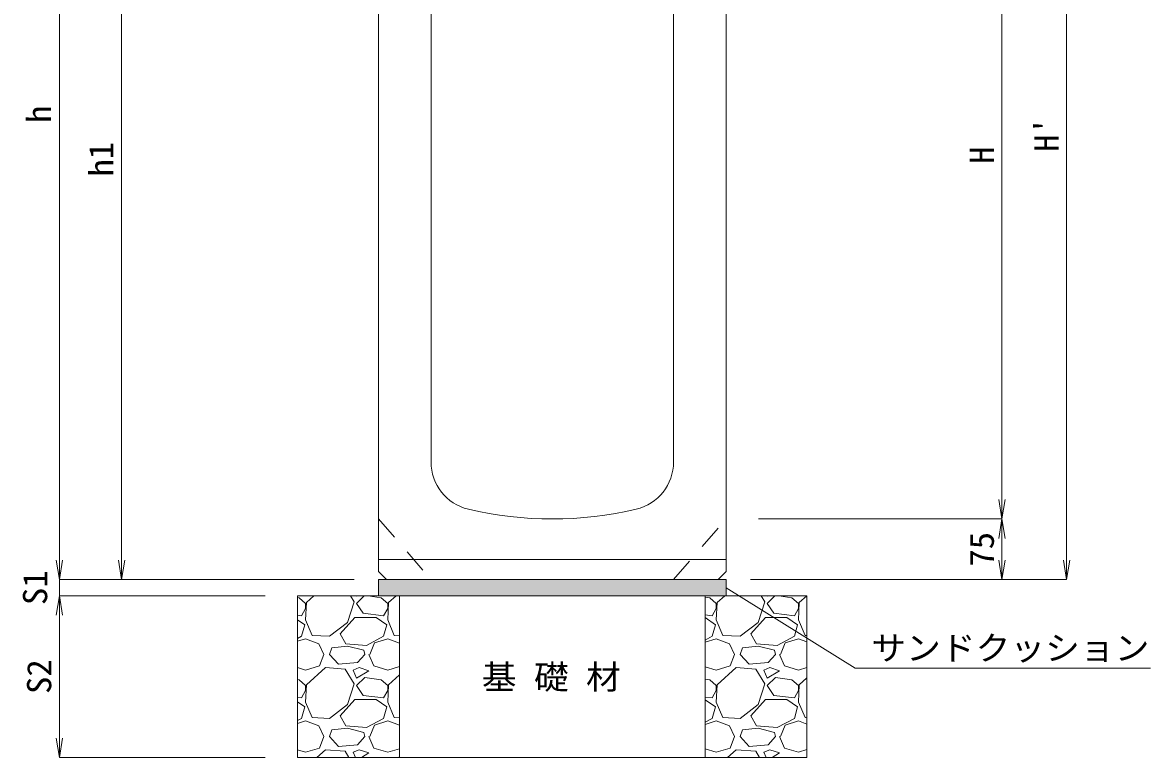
# Model space of a CAD drawing. Units: millimetres at full size; details may follow other scales. Extents: x 164402 to 209100, y 872507 to 885397.
# Drawn here: x 175621 to 177016, y 881627 to 882536 of the extents above; entities that cross this region are included whole.
import ezdxf
from ezdxf.enums import TextEntityAlignment as Align

# ---------------------------------------------------------------- set-up
doc = ezdxf.new("R2010")
doc.units = ezdxf.units.MM
doc.header["$LTSCALE"] = 40
doc.linetypes.add('USER1', pattern=[1.35, 0.75, -0.6])
for name, color, linetype, lineweight in [('0_2', 7, 'Continuous', 13), ('ハッチング', 7, 'Continuous', 5), ('寸法線', 7, 'Continuous', 13), ('本体', 2, 'Continuous', 13), ('補助線', 8, 'Continuous', 13)]:
    doc.layers.add(name, color=color, linetype=linetype, lineweight=lineweight)
doc.layers.add('文字', color=7, linetype='Continuous')
doc.styles.add('ＭＳ 明朝', font='')
doc.styles.get('ＭＳ 明朝').set_extended_font_data('MS Mincho')

# ---------------------------------------------------------------- blocks, each defined once
blk = doc.blocks.new('open_arrow')
at = {"color": 0, "linetype": 'Continuous', "lineweight": -2}
blk.add_lwpolyline([(7.5, 1.25), (0, 0), (7.5, -1.25)], dxfattribs=at)

msp = doc.modelspace()

# ---------------------------------------------------------------- hatches: boundary and pattern name
at = {"layer": 'ハッチング'}
msp.add_hatch(color=8, dxfattribs=at).paths.add_polyline_path([(176061.24, 881847.29), (176061.24, 881827.29), (176491.24, 881827.29), (176491.24, 881847.29)])

# ---------------------------------------------------------------- linework, layer by layer
at = {"layer": '0_2', "lineweight": 20}
for p, q in [((176481.24, 881847.29), (176071.24, 881847.29)), ((175961.24, 881827.29), (176591.24, 881827.29)), ((175961.24, 881827.29), (175961.24, 881627.29)), ((176591.24, 881627.29), (176591.24, 881827.29)), ((175961.24, 881627.29), (176591.24, 881627.29))]:
    msp.add_line(p, q, dxfattribs=at)
at = {"layer": '0_2'}
msp.add_lwpolyline([(176061.24, 881827.29), (176491.24, 881827.29), (176491.24, 881847.29), (176061.24, 881847.29)], close=True, dxfattribs=at)
at = {"layer": 'ハッチング'}
for p, q in [((175962.99, 881824.87), (175961.24, 881825.13)), ((175971.12, 881817.76), (175962.99, 881824.87)), ((175981.46, 881827.29), (175972.14, 881818.77)), ((176031.07, 881819.79), (176026.49, 881827.29)), ((176033.96, 881827.29), (176034.11, 881826.9)), ((176043.64, 881827.29), (176034.11, 881817.76)), ((176034.11, 881826.9), (176034.75, 881827.29)), ((176064.59, 881824.87), (176048.49, 881827.29)), ((176072.72, 881817.76), (176064.59, 881824.87)), ((176083.06, 881827.29), (176073.74, 881818.77)), ((176470.99, 881824.87), (176465.24, 881825.73)), ((176479.12, 881817.76), (176470.99, 881824.87)), ((176489.46, 881827.29), (176480.14, 881818.77)), ((176539.07, 881819.79), (176534.49, 881827.29)), ((176541.96, 881827.29), (176542.11, 881826.9)), ((176551.64, 881827.29), (176542.11, 881817.76)), ((176542.11, 881826.9), (176542.75, 881827.29)), ((176572.59, 881824.87), (176556.49, 881827.29)), ((176580.72, 881817.76), (176572.59, 881824.87)), ((176591.06, 881827.29), (176581.74, 881818.77)), ((175966.04, 881802.52), (175971.12, 881811.66)), ((175972.14, 881818.77), (175971.12, 881797.44)), ((175971.12, 881811.66), (175971.12, 881817.76)), ((176022.94, 881794.39), (176031.07, 881819.79)), ((176034.11, 881817.76), (176042.24, 881805.57)), ((176067.64, 881802.52), (176072.72, 881811.66)), ((176073.74, 881818.77), (176072.72, 881797.44)), ((176072.72, 881811.66), (176072.72, 881817.76)), ((176474.04, 881802.52), (176479.12, 881811.66)), ((176480.14, 881818.77), (176479.12, 881797.44)), ((176479.12, 881811.66), (176479.12, 881817.76)), ((176530.94, 881794.39), (176539.07, 881819.79)), ((176542.11, 881817.76), (176550.24, 881805.57)), ((176575.64, 881802.52), (176580.72, 881811.66)), ((176581.74, 881818.77), (176580.72, 881797.44)), ((176580.72, 881811.66), (176580.72, 881817.76)), ((175961.24, 881803.09), (175966.04, 881802.52)), ((175961.24, 881797.48), (175970.11, 881791.34)), ((175971.12, 881797.44), (175979.25, 881778.13)), ((176013.79, 881780.17), (176032.08, 881800.49)), ((176032.08, 881800.49), (176058.5, 881800.49)), ((176042.24, 881805.57), (176067.64, 881802.52)), ((176058.5, 881800.49), (176071.71, 881791.34)), ((176072.72, 881797.44), (176080.85, 881778.13)), ((176465.24, 881803.57), (176474.04, 881802.52)), ((176465.24, 881800.25), (176478.11, 881791.34)), ((176479.12, 881797.44), (176487.25, 881778.13)), ((176521.79, 881780.17), (176540.08, 881800.49)), ((176540.08, 881800.49), (176566.5, 881800.49)), ((176550.24, 881805.57), (176575.64, 881802.52)), ((176566.5, 881800.49), (176579.71, 881791.34)), ((176580.72, 881797.44), (176588.85, 881778.13)), ((175970.11, 881791.34), (175966.04, 881777.12)), ((176000.59, 881777.12), (176022.94, 881794.39)), ((176071.71, 881791.34), (176067.64, 881777.12)), ((176478.11, 881791.34), (176474.04, 881777.12)), ((176508.59, 881777.12), (176530.94, 881794.39)), ((176579.71, 881791.34), (176575.64, 881777.12)), ((175966.04, 881777.12), (175961.24, 881774.6)), ((175961.24, 881770.98), (175971.12, 881774.07)), ((175971.12, 881774.07), (175987.38, 881767.97)), ((175979.25, 881778.13), (176000.59, 881777.12)), ((175987.38, 881767.97), (175993.47, 881754.77)), ((176020.91, 881767.97), (176013.79, 881780.17)), ((176046.31, 881765.94), (176020.91, 881767.97)), ((176067.64, 881777.12), (176046.31, 881765.94)), ((176050.37, 881754.77), (176056.47, 881768.99)), ((176056.47, 881768.99), (176072.72, 881774.07)), ((176072.72, 881774.07), (176087.24, 881768.62)), ((176080.85, 881778.13), (176087.24, 881777.83)), ((176474.04, 881777.12), (176465.24, 881772.51)), ((176465.24, 881769.73), (176479.12, 881774.07)), ((176479.12, 881774.07), (176495.38, 881767.97)), ((176487.25, 881778.13), (176508.59, 881777.12)), ((176495.38, 881767.97), (176501.47, 881754.77)), ((176528.91, 881767.97), (176521.79, 881780.17)), ((176554.31, 881765.94), (176528.91, 881767.97)), ((176575.64, 881777.12), (176554.31, 881765.94)), ((176558.37, 881754.77), (176564.47, 881768.99)), ((176564.47, 881768.99), (176580.72, 881774.07)), ((176580.72, 881774.07), (176591.24, 881770.12)), ((176588.85, 881778.13), (176591.24, 881778.02)), ((175988.39, 881740.54), (175993.47, 881754.77)), ((176000.59, 881754.77), (176003.63, 881762.89)), ((176011.76, 881742.57), (176000.59, 881754.77)), ((176022.94, 881764.93), (176003.63, 881762.89)), ((176043.26, 881759.85), (176022.94, 881764.93)), ((176044.27, 881754.77), (176035.13, 881744.61)), ((176044.27, 881754.77), (176043.26, 881759.85)), ((176049.35, 881754.77), (176055.45, 881740.54)), ((176496.39, 881740.54), (176501.47, 881754.77)), ((176508.59, 881754.77), (176511.63, 881762.89)), ((176519.76, 881742.57), (176508.59, 881754.77)), ((176530.94, 881764.93), (176511.63, 881762.89)), ((176551.26, 881759.85), (176530.94, 881764.93)), ((176552.27, 881754.77), (176543.13, 881744.61)), ((176552.27, 881754.77), (176551.26, 881759.85)), ((176557.35, 881754.77), (176563.45, 881740.54)), ((175971.12, 881735.46), (175988.39, 881740.54)), ((176035.13, 881744.61), (176011.76, 881742.57)), ((176055.45, 881740.54), (176072.72, 881735.46)), ((176072.72, 881735.46), (176087.24, 881739.73)), ((176465.24, 881739.54), (176479.12, 881735.46)), ((176479.12, 881735.46), (176496.39, 881740.54)), ((176543.13, 881744.61), (176519.76, 881742.57)), ((176563.45, 881740.54), (176580.72, 881735.46)), ((175961.24, 881738.37), (175971.12, 881735.46)), ((175995.51, 881738.51), (175972.14, 881717.17)), ((176019.89, 881736.48), (175995.51, 881738.51)), ((176031.07, 881718.19), (176019.89, 881736.48)), ((176037.16, 881738.51), (176030.05, 881735.46)), ((176030.05, 881735.46), (176034.11, 881725.3)), ((176034.11, 881725.3), (176049.35, 881734.45)), ((176044.27, 881726.32), (176034.11, 881716.16)), ((176049.35, 881734.45), (176037.16, 881738.51)), ((176064.59, 881723.27), (176044.27, 881726.32)), ((176087.24, 881729.5), (176073.74, 881717.17)), ((176503.51, 881738.51), (176480.14, 881717.17)), ((176527.89, 881736.48), (176503.51, 881738.51)), ((176539.07, 881718.19), (176527.89, 881736.48)), ((176545.16, 881738.51), (176538.05, 881735.46)), ((176538.05, 881735.46), (176542.11, 881725.3)), ((176542.11, 881725.3), (176557.35, 881734.45)), ((176552.27, 881726.32), (176542.11, 881716.16)), ((176557.35, 881734.45), (176545.16, 881738.51)), ((176572.59, 881723.27), (176552.27, 881726.32)), ((176580.72, 881735.46), (176591.24, 881738.56)), ((176591.24, 881725.85), (176581.74, 881717.17)), ((175962.99, 881723.27), (175961.24, 881723.53)), ((175971.12, 881716.16), (175962.99, 881723.27)), ((175972.14, 881717.17), (175971.12, 881695.84)), ((175971.12, 881710.06), (175971.12, 881716.16)), ((176022.94, 881692.79), (176031.07, 881718.19)), ((176034.11, 881716.16), (176042.24, 881703.97)), ((176072.72, 881716.16), (176064.59, 881723.27)), ((176073.74, 881717.17), (176072.72, 881695.84)), ((176072.72, 881710.06), (176072.72, 881716.16)), ((176470.99, 881723.27), (176465.24, 881724.13)), ((176479.12, 881716.16), (176470.99, 881723.27)), ((176480.14, 881717.17), (176479.12, 881695.84)), ((176479.12, 881710.06), (176479.12, 881716.16)), ((176530.94, 881692.79), (176539.07, 881718.19)), ((176542.11, 881716.16), (176550.24, 881703.97)), ((176580.72, 881716.16), (176572.59, 881723.27)), ((176581.74, 881717.17), (176580.72, 881695.84)), ((176580.72, 881710.06), (176580.72, 881716.16)), ((175961.24, 881701.49), (175966.04, 881700.92)), ((175966.04, 881700.92), (175971.12, 881710.06)), ((176013.79, 881678.57), (176032.08, 881698.89)), ((176032.08, 881698.89), (176058.5, 881698.89)), ((176042.24, 881703.97), (176067.64, 881700.92)), ((176058.5, 881698.89), (176071.71, 881689.74)), ((176067.64, 881700.92), (176072.72, 881710.06)), ((176465.24, 881701.97), (176474.04, 881700.92)), ((176465.24, 881698.65), (176478.11, 881689.74)), ((176474.04, 881700.92), (176479.12, 881710.06)), ((176521.79, 881678.57), (176540.08, 881698.89)), ((176540.08, 881698.89), (176566.5, 881698.89)), ((176550.24, 881703.97), (176575.64, 881700.92)), ((176566.5, 881698.89), (176579.71, 881689.74)), ((176575.64, 881700.92), (176580.72, 881710.06)), ((175961.24, 881695.88), (175970.11, 881689.74)), ((175970.11, 881689.74), (175966.04, 881675.52)), ((175971.12, 881695.84), (175979.25, 881676.53)), ((176000.59, 881675.52), (176022.94, 881692.79)), ((176071.71, 881689.74), (176067.64, 881675.52)), ((176072.72, 881695.84), (176080.85, 881676.53)), ((176478.11, 881689.74), (176474.04, 881675.52)), ((176479.12, 881695.84), (176487.25, 881676.53)), ((176508.59, 881675.52), (176530.94, 881692.79)), ((176579.71, 881689.74), (176575.64, 881675.52)), ((176580.72, 881695.84), (176588.85, 881676.53)), ((175966.04, 881675.52), (175961.24, 881673)), ((175961.24, 881669.38), (175971.12, 881672.47)), ((175971.12, 881672.47), (175987.38, 881666.37)), ((175979.25, 881676.53), (176000.59, 881675.52)), ((176020.91, 881666.37), (176013.79, 881678.57)), ((176067.64, 881675.52), (176046.31, 881664.34)), ((176056.47, 881667.39), (176072.72, 881672.47)), ((176072.72, 881672.47), (176087.24, 881667.02)), ((176080.85, 881676.53), (176087.24, 881676.23)), ((176474.04, 881675.52), (176465.24, 881670.91)), ((176465.24, 881668.13), (176479.12, 881672.47)), ((176479.12, 881672.47), (176495.38, 881666.37)), ((176487.25, 881676.53), (176508.59, 881675.52)), ((176528.91, 881666.37), (176521.79, 881678.57)), ((176575.64, 881675.52), (176554.31, 881664.34)), ((176564.47, 881667.39), (176580.72, 881672.47)), ((176580.72, 881672.47), (176591.24, 881668.52)), ((176588.85, 881676.53), (176591.24, 881676.42)), ((175987.38, 881666.37), (175993.47, 881653.17)), ((176000.59, 881653.17), (176003.63, 881661.29)), ((176022.94, 881663.33), (176003.63, 881661.29)), ((176046.31, 881664.34), (176020.91, 881666.37)), ((176043.26, 881658.25), (176022.94, 881663.33)), ((176044.27, 881653.17), (176043.26, 881658.25)), ((176050.37, 881653.17), (176056.47, 881667.39)), ((176495.38, 881666.37), (176501.47, 881653.17)), ((176508.59, 881653.17), (176511.63, 881661.29)), ((176530.94, 881663.33), (176511.63, 881661.29)), ((176554.31, 881664.34), (176528.91, 881666.37)), ((176551.26, 881658.25), (176530.94, 881663.33)), ((176552.27, 881653.17), (176551.26, 881658.25)), ((176558.37, 881653.17), (176564.47, 881667.39)), ((175988.39, 881638.94), (175993.47, 881653.17)), ((176011.76, 881640.97), (176000.59, 881653.17)), ((176035.13, 881643.01), (176011.76, 881640.97)), ((176044.27, 881653.17), (176035.13, 881643.01)), ((176049.35, 881653.17), (176055.45, 881638.94)), ((176496.39, 881638.94), (176501.47, 881653.17)), ((176519.76, 881640.97), (176508.59, 881653.17)), ((176543.13, 881643.01), (176519.76, 881640.97)), ((176552.27, 881653.17), (176543.13, 881643.01)), ((176557.35, 881653.17), (176563.45, 881638.94)), ((175961.24, 881636.77), (175971.12, 881633.86)), ((175971.12, 881633.86), (175988.39, 881638.94)), ((175995.51, 881636.91), (175984.97, 881627.29)), ((176019.89, 881634.88), (175995.51, 881636.91)), ((176024.53, 881627.29), (176019.89, 881634.88)), ((176037.16, 881636.91), (176030.05, 881633.86)), ((176030.05, 881633.86), (176032.68, 881627.29)), ((176049.35, 881632.85), (176037.16, 881636.91)), ((176040.09, 881627.29), (176049.35, 881632.85)), ((176055.45, 881638.94), (176072.72, 881633.86)), ((176072.72, 881633.86), (176087.24, 881638.13)), ((176087.24, 881627.9), (176086.57, 881627.29)), ((176465.24, 881637.94), (176479.12, 881633.86)), ((176479.12, 881633.86), (176496.39, 881638.94)), ((176503.51, 881636.91), (176492.97, 881627.29)), ((176527.89, 881634.88), (176503.51, 881636.91)), ((176532.53, 881627.29), (176527.89, 881634.88)), ((176545.16, 881636.91), (176538.05, 881633.86)), ((176538.05, 881633.86), (176540.68, 881627.29)), ((176557.35, 881632.85), (176545.16, 881636.91)), ((176548.09, 881627.29), (176557.35, 881632.85)), ((176563.45, 881638.94), (176580.72, 881633.86)), ((176580.72, 881633.86), (176591.24, 881636.96))]:
    msp.add_line(p, q, dxfattribs=at)
at = {"layer": '寸法線'}
for p, q in [((175666.5, 882998.48), (175666.5, 881847.29)), ((176912.45, 881847.29), (176912.45, 882948.48)), ((175743.56, 882887.29), (175743.56, 881847.29)), ((176832.45, 881922.29), (176832.45, 882822.29)), ((176531.24, 881922.29), (176832.45, 881922.29)), ((176531.24, 881922.29), (176832.45, 881922.29)), ((176832.45, 881847.29), (176832.45, 881922.29)), ((175666.5, 881895.29), (175666.5, 881779.29)), ((176031.24, 881847.29), (175666.5, 881847.29)), ((176031.24, 881847.29), (175666.5, 881847.29)), ((176031.24, 881847.29), (175743.56, 881847.29)), ((176521.24, 881847.29), (176832.45, 881847.29)), ((176521.24, 881847.29), (176912.45, 881847.29)), ((175921.24, 881827.29), (175666.5, 881827.29)), ((175666.5, 881827.29), (175666.5, 881627.29)), ((175921.24, 881827.29), (175666.5, 881827.29)), ((175921.24, 881627.29), (175666.5, 881627.29))]:
    msp.add_line(p, q, dxfattribs=at)
msp.add_lwpolyline([(176491.24, 881837.29), (176650.83, 881737.58), (177016.09, 881737.58)], dxfattribs=at)
at = {"layer": '本体', "lineweight": 20}
for p, q in [((176061.24, 882968.48), (176061.24, 881857.29)), ((176491.24, 882898.48), (176491.24, 881857.29))]:
    msp.add_line(p, q, dxfattribs=at)
at = {"layer": '本体'}
for p, q in [((176126.24, 882762.29), (176126.24, 881992.81)), ((176426.24, 881992.81), (176426.24, 882762.29)), ((176061.24, 881857.29), (176071.24, 881847.29)), ((176481.24, 881847.29), (176491.24, 881857.29)), ((176071.24, 881847.29), (176481.24, 881847.29))]:
    msp.add_line(p, q, dxfattribs=at)
at = {"layer": '本体', "linetype": 'USER1', "lineweight": 9}
for p, q in [((176061.24, 881922.29), (176126.24, 881847.29)), ((176426.24, 881847.29), (176491.24, 881922.29))]:
    msp.add_line(p, q, dxfattribs=at)
at = {"layer": '本体', "lineweight": 9}
msp.add_line((176061.24, 881872.29), (176491.24, 881872.29), dxfattribs=at)
at = {"layer": '本体'}
for centre, radius, start, end in [((176186.24, 881992.81), 60, 180, 256.65764), ((176366.24, 881992.81), 60, 283.34236, 0), ((176276.24, 882372.29), 450, 256.65764, 283.34236)]:
    msp.add_arc(centre, radius, start, end, dxfattribs=at)
at = {"layer": '補助線', "lineweight": 20}
for p, q in [((176087.24, 881827.29), (176087.24, 881627.29)), ((176465.24, 881627.29), (176465.24, 881827.29))]:
    msp.add_line(p, q, dxfattribs=at)

# ---------------------------------------------------------------- block references
at = {"layer": '寸法線'}
for p, xscale, yscale, rotation in [((176832.45, 881922.29), 3.2, 3.2, 90), ((176832.45, 881922.29), 3.2, 3.2, 270), ((175666.5, 881847.29), 3.2, 3.2, 90), ((175666.5, 881847.29), 3.2, 3.2, 90), ((175743.56, 881847.29), 3.2, 3.2, 90), ((176832.45, 881847.29), 3.2, 3.2, 90), ((176912.45, 881847.29), 3.2, 3.2, 90), ((176491.24, 881837.29), 0.16, 0.16, 328), ((175666.5, 881827.29), 3.2, 3.2, 270), ((175666.5, 881827.29), 3.2, 3.2, 270), ((175666.5, 881627.29), 3.2, 3.2, 90)]:
    msp.add_blockref('open_arrow', p, dxfattribs=dict(at, xscale=xscale, yscale=yscale, rotation=rotation))

# ---------------------------------------------------------------- texts
at = {"layer": '寸法線', "style": 'ＭＳ 明朝', "width": 1.05}
for s, p in [('h', (175641.16, 882422.88)), ("H'", (176887.45, 882397.88)), ('h1', (175718.22, 882367.29)), ('H', (176807.45, 882372.29)), ('75', (176807.45, 881884.79)), ('S1', (175636.5, 881837.29)), ('S2', (175641.5, 881727.29))]:
    msp.add_text(s, height=30.02, rotation=90, dxfattribs=at).set_placement(p, align=Align.MIDDLE_CENTER)
msp.add_text('サンドクッション', height=30.02, dxfattribs=at).set_placement((176670.83, 881777.69), align=Align.TOP_LEFT)
at = {"layer": '文字', "style": 'ＭＳ 明朝', "width": 1.05}
msp.add_text('基 礎 材', height=30.02, dxfattribs=at).set_placement((176189.13, 881702.82), align=Align.BOTTOM_LEFT)

doc.saveas('drawing.dxf')
